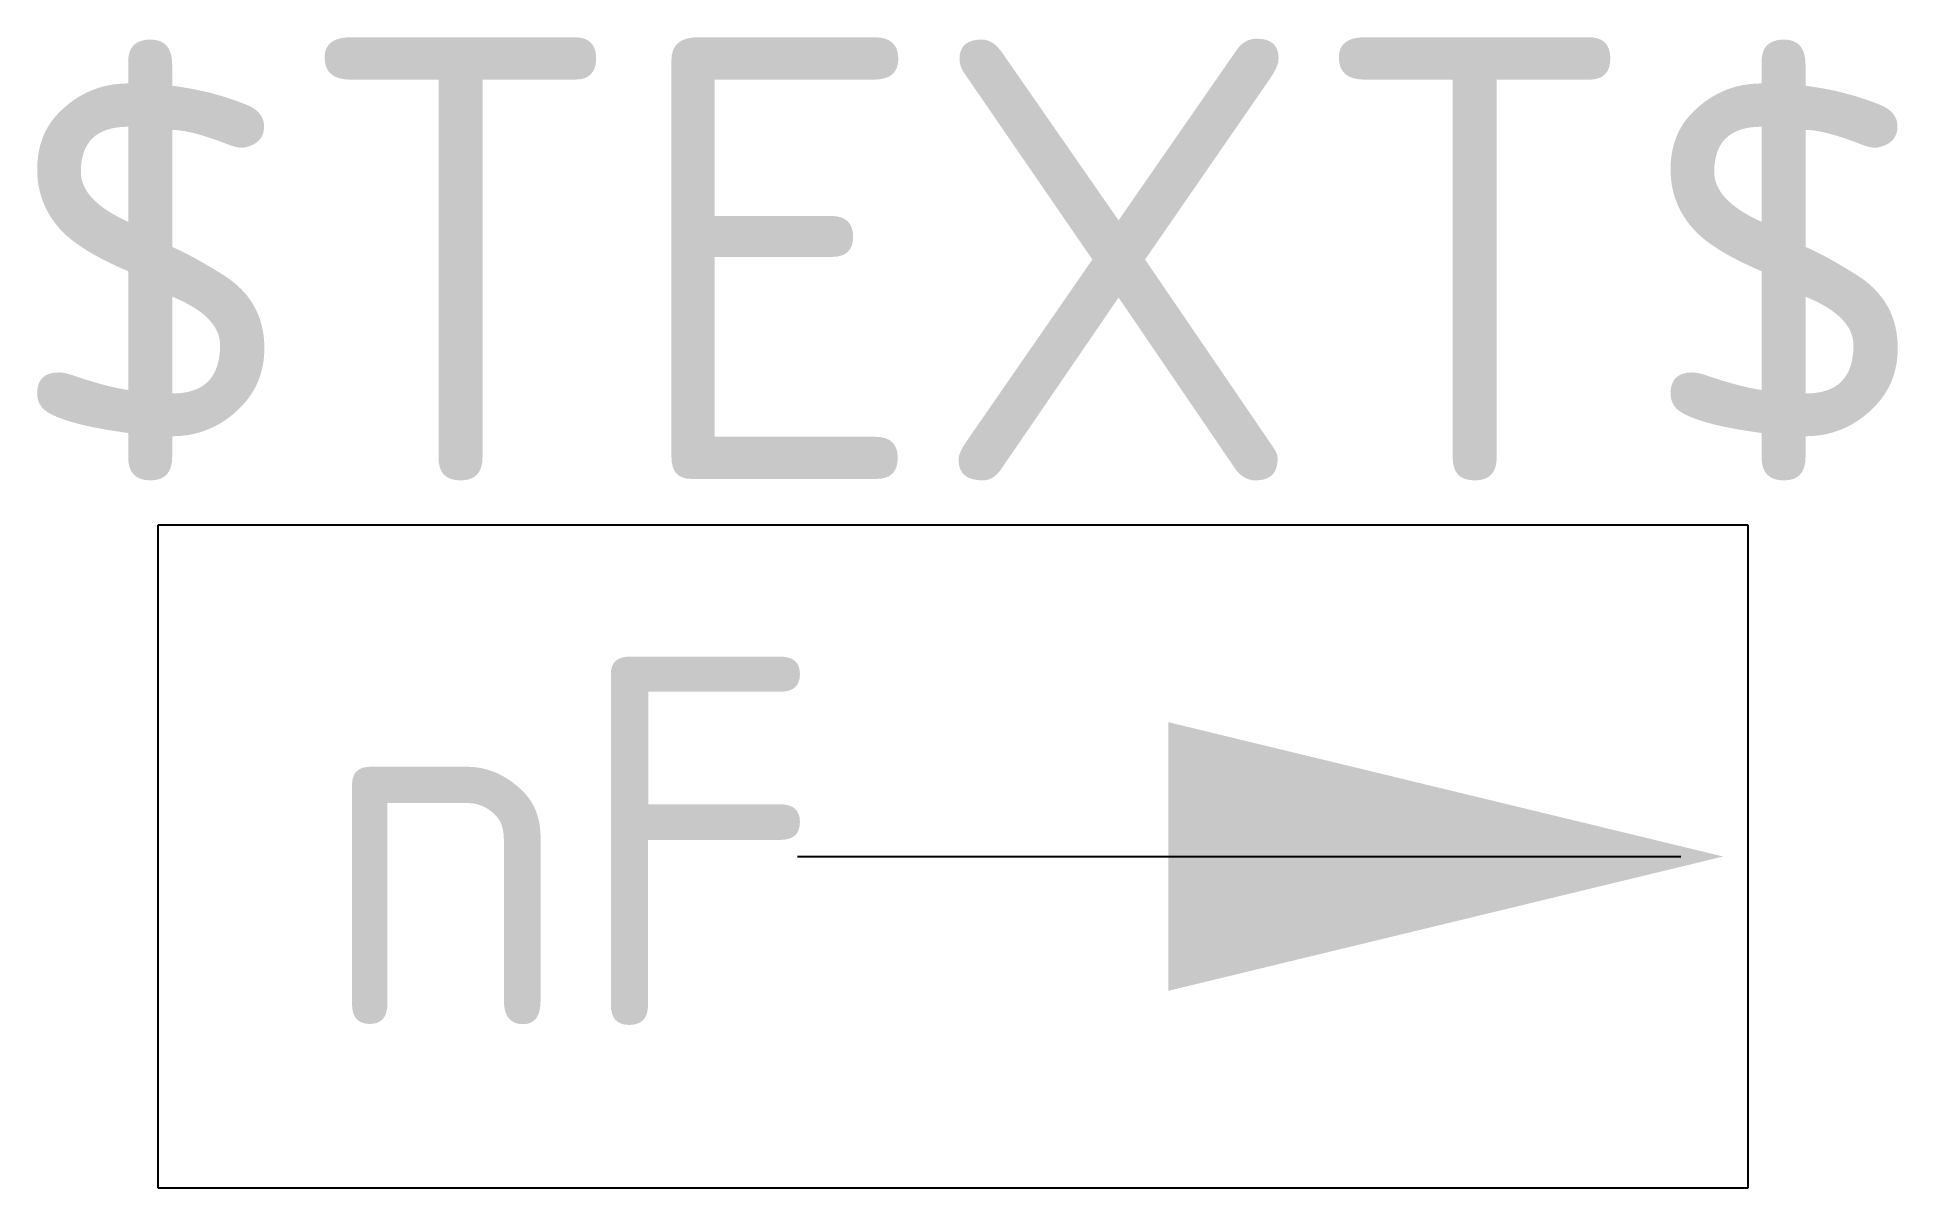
# Model space of a CAD drawing. Extents: x -0.83 to 0.86, y -0.3 to 0.74.
import ezdxf
from ezdxf.enums import TextEntityAlignment as Align

# ---------------------------------------------------------------- set-up
doc = ezdxf.new("R2010")
doc.units = 0
doc.header["$MEASUREMENT"] = 0
doc.styles.add('_TEL_DIM', font='TSSDENG', dxfattribs={"width": 0.6, "height": 3.5, "bigfont": 'TSSDCHN'})

msp = doc.modelspace()

# ---------------------------------------------------------------- linework, layer by layer
for p, q in [((-0.72, 0.3), (-0.72, -0.3)), ((0.72, 0.3), (-0.72, 0.3)), ((0.72, -0.3), (0.72, 0.3)), ((-0.1409, 0), (0.6591, 0)), ((-0.72, -0.3), (0.72, -0.3))]:
    msp.add_line(p, q)
msp.add_solid([(0.1951, -0.1216), (0.6975, 0), (0.1951, 0.1216)])

# ---------------------------------------------------------------- texts
at = {"color": 7, "style": '_TEL_DIM'}
msp.add_text('nF', height=0.33333, dxfattribs=at).set_placement((-0.5738, -0.1534))
msp.add_attdef('$TEXT$', text='D', height=0.4, dxfattribs=at).set_placement((0.0131, 0.5406), align=Align.MIDDLE_CENTER)
at = {"color": 7, "style": '_TEL_DIM', "flags": 1}
for tag in ['A', 'REMARK']:
    msp.add_attdef(tag, text='', height=0.00002, dxfattribs=at).set_placement((0, 0), align=Align.MIDDLE_CENTER)

doc.saveas('drawing.dxf')
